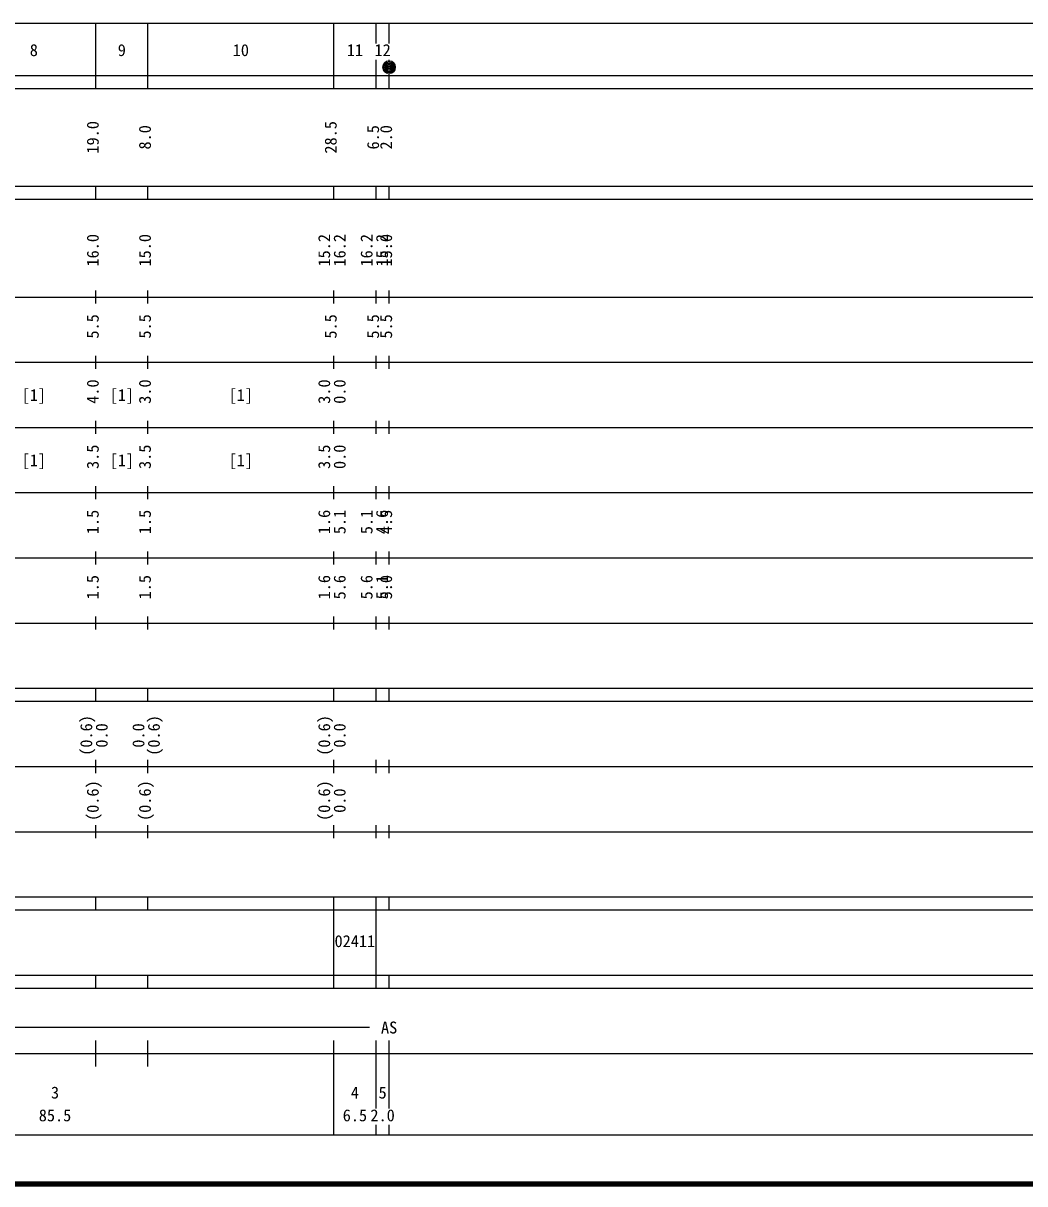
# Model space of a CAD drawing. Units: millimetres on the paper, enlarged 1000 times. Extents: x 40000 to 680000, y 20000 to 380000.
# Drawn here: x 305869 to 459507, y 20000 to 198000 of the extents above; entities that cross this region are included whole.
import ezdxf
from ezdxf.enums import TextEntityAlignment as Align

# ---------------------------------------------------------------- set-up
doc = ezdxf.new("R2010")
doc.units = ezdxf.units.MM
doc.header["$LTSCALE"] = 1000
for name, color, linetype, lineweight in [('M-TTL', 2, 'Continuous', 140), ('M-TTL-BAND', 7, 'Continuous', 25), ('表記要素', 7, 'Continuous', 13)]:
    doc.layers.add(name, color=color, linetype=linetype, lineweight=lineweight)
doc.styles.add('ＭＳ ゴシック', font='')
doc.styles.get('ＭＳ ゴシック').set_extended_font_data('MS Gothic')

msp = doc.modelspace()

# ---------------------------------------------------------------- linework, layer by layer
at = {"layer": 'M-TTL'}
msp.add_line((40000, 20000), (680000, 20000), dxfattribs=at)
at = {"layer": 'M-TTL-BAND'}
for p, q in [((68000, 198000), (579000, 198000)), ((317000, 188000), (317000, 198000)), ((325000, 188000), (325000, 198000)), ((353500, 188000), (353500, 198000)), ((360000, 194905), (360000, 198000)), ((362000, 194905), (362000, 198000)), ((360000, 188000), (360000, 192405)), ((362000, 192235), (362000, 192405)), ((40000, 190000), (579000, 190000)), ((362000, 188000), (362000, 190245)), ((40000, 188000), (579000, 188000)), ((40000, 173000), (579000, 173000)), ((317000, 171000), (317000, 173000)), ((325000, 171000), (325000, 173000)), ((353500, 171000), (353500, 173000)), ((360000, 171000), (360000, 173000)), ((362000, 171000), (362000, 173000)), ((40000, 171000), (579000, 171000)), ((317000, 155000), (317000, 157000)), ((325000, 155000), (325000, 157000)), ((353500, 155000), (353500, 157000)), ((360000, 155000), (360000, 157000)), ((362000, 155000), (362000, 157000)), ((40000, 156000), (579000, 156000)), ((46000, 146000), (579000, 146000)), ((317000, 145000), (317000, 147000)), ((325000, 145000), (325000, 147000)), ((353500, 145000), (353500, 147000)), ((360000, 145000), (360000, 147000)), ((362000, 145000), (362000, 147000)), ((52000, 136000), (579000, 136000)), ((317000, 135000), (317000, 137000)), ((325000, 135000), (325000, 137000)), ((353500, 135000), (353500, 137000)), ((360000, 135000), (360000, 137000)), ((362000, 135000), (362000, 137000)), ((317000, 125000), (317000, 127000)), ((325000, 125000), (325000, 127000)), ((353500, 125000), (353500, 127000)), ((360000, 125000), (360000, 127000)), ((362000, 125000), (362000, 127000)), ((46000, 126000), (579000, 126000)), ((52000, 116000), (579000, 116000)), ((317000, 115000), (317000, 117000)), ((325000, 115000), (325000, 117000)), ((353500, 115000), (353500, 117000)), ((360000, 115000), (360000, 117000)), ((362000, 115000), (362000, 117000)), ((317000, 105000), (317000, 107000)), ((325000, 105000), (325000, 107000)), ((353500, 105000), (353500, 107000)), ((360000, 105000), (360000, 107000)), ((362000, 105000), (362000, 107000)), ((56750, 106000), (579000, 106000)), ((56750, 96000), (579000, 96000)), ((317000, 94000), (317000, 96000)), ((325000, 94000), (325000, 96000)), ((353500, 94000), (353500, 96000)), ((360000, 94000), (360000, 96000)), ((362000, 94000), (362000, 96000)), ((40000, 94000), (579000, 94000)), ((49000, 84000), (579000, 84000)), ((317000, 83000), (317000, 85000)), ((325000, 83000), (325000, 85000)), ((353500, 83000), (353500, 85000)), ((360000, 83000), (360000, 85000)), ((362000, 83000), (362000, 85000)), ((317000, 73000), (317000, 75000)), ((325000, 73000), (325000, 75000)), ((353500, 73000), (353500, 75000)), ((360000, 73000), (360000, 75000)), ((362000, 73000), (362000, 75000)), ((40000, 74000), (579000, 74000)), ((40000, 64000), (579000, 64000)), ((317000, 62000), (317000, 64000)), ((325000, 62000), (325000, 64000)), ((353500, 62000), (353500, 64000)), ((360000, 62000), (360000, 64000)), ((362000, 62000), (362000, 64000)), ((55250, 62000), (579000, 62000)), ((353500, 52000), (353500, 62000)), ((360000, 52000), (360000, 62000)), ((55250, 52000), (579000, 52000)), ((317000, 50000), (317000, 52000)), ((325000, 50000), (325000, 52000)), ((353500, 50000), (353500, 52000)), ((360000, 50000), (360000, 52000)), ((362000, 50000), (362000, 52000)), ((40000, 50000), (579000, 50000)), ((71000, 44000), (359000, 44000)), ((317000, 38000), (317000, 42000)), ((325000, 38000), (325000, 42000)), ((353500, 27500), (353500, 42000)), ((360000, 31533), (360000, 42000)), ((362000, 31533), (362000, 42000)), ((40000, 40000), (579000, 40000)), ((360000, 27500), (360000, 29033)), ((362000, 27500), (362000, 29033)), ((68000, 27500), (579000, 27500))]:
    msp.add_line(p, q, dxfattribs=at)
at = {"layer": '表記要素'}
for centre, radius in [((362000, 191240), 1000), ((362000, 191240), 875), ((362000, 191240), 750), ((362000, 191240), 625), ((362000, 191240), 500), ((362000, 191240), 375), ((362000, 191235), 250), ((362000, 191240), 125)]:
    msp.add_circle(centre, radius, dxfattribs=at)

# ---------------------------------------------------------------- texts
at = {"layer": 'M-TTL-BAND', "style": 'ＭＳ ゴシック'}
for s, p in [('8', (307500, 192405)), ('9', (321000, 192405)), ('10', (339250, 192405)), ('11', (356750, 192405)), ('12', (361000, 192405)), ('[1]', (307500, 139500)), ('[1]', (321000, 139500)), ('[1]', (339250, 139500)), ('[1]', (307500, 129500)), ('[1]', (321000, 129500)), ('[1]', (339250, 129500)), ('AS', (362000, 42500)), ('3', (310750, 32523)), ('4', (356750, 32523)), ('5', (361000, 32523)), ('85.5', (310750, 29033)), ('6.5', (356750, 29033)), ('2.0', (361000, 29033))]:
    msp.add_text(s, height=1833, dxfattribs=at).set_placement(p, align=Align.BOTTOM_CENTER)
for s, p in [('19.0', (318000, 180500)), ('8.0', (326000, 180500)), ('28.5', (354500, 180500)), ('6.5', (361000, 180500)), ('2.0', (363000, 180500)), ('15.2', (353500, 163174)), ('16.2', (355870, 163174)), ('16.2', (360000, 163174)), ('15.2', (362370, 163174)), ('16.0', (318000, 163174)), ('15.0', (326000, 163174)), ('15.0', (363000, 163174)), ('5.5', (318000, 151500)), ('5.5', (326000, 151500)), ('5.5', (354500, 151500)), ('5.5', (361000, 151500)), ('5.5', (363000, 151500)), ('4.0', (318000, 141500)), ('3.0', (326000, 141500)), ('3.0', (353500, 141500)), ('0.0', (355870, 141500)), ('3.5', (318000, 131500)), ('3.5', (326000, 131500)), ('3.5', (353500, 131500)), ('0.0', (355870, 131500)), ('1.5', (318000, 121500)), ('1.5', (326000, 121500)), ('1.6', (353500, 121500)), ('5.1', (355870, 121500)), ('5.1', (360000, 121500)), ('4.6', (362370, 121500)), ('4.5', (363000, 121500)), ('1.5', (318000, 111500)), ('1.5', (326000, 111500)), ('1.6', (353500, 111500)), ('5.6', (355870, 111500)), ('5.6', (360000, 111500)), ('5.1', (362370, 111500)), ('5.0', (363000, 111500)), ('(0.6)', (317000, 88764)), ('(0.6)', (327370, 88764)), ('(0.6)', (353500, 88764)), ('0.0', (319370, 88764)), ('0.0', (325000, 88764)), ('0.0', (355870, 88764)), ('(0.6)', (318000, 78764)), ('(0.6)', (326000, 78764)), ('(0.6)', (353500, 78764)), ('0.0', (355870, 78764))]:
    msp.add_text(s, height=1833, rotation=90, dxfattribs=at).set_placement(p, align=Align.BOTTOM_CENTER)
msp.add_text('02411', height=1833, dxfattribs=at).set_placement((353625, 55750), align=Align.BOTTOM_LEFT)

doc.saveas('drawing.dxf')
